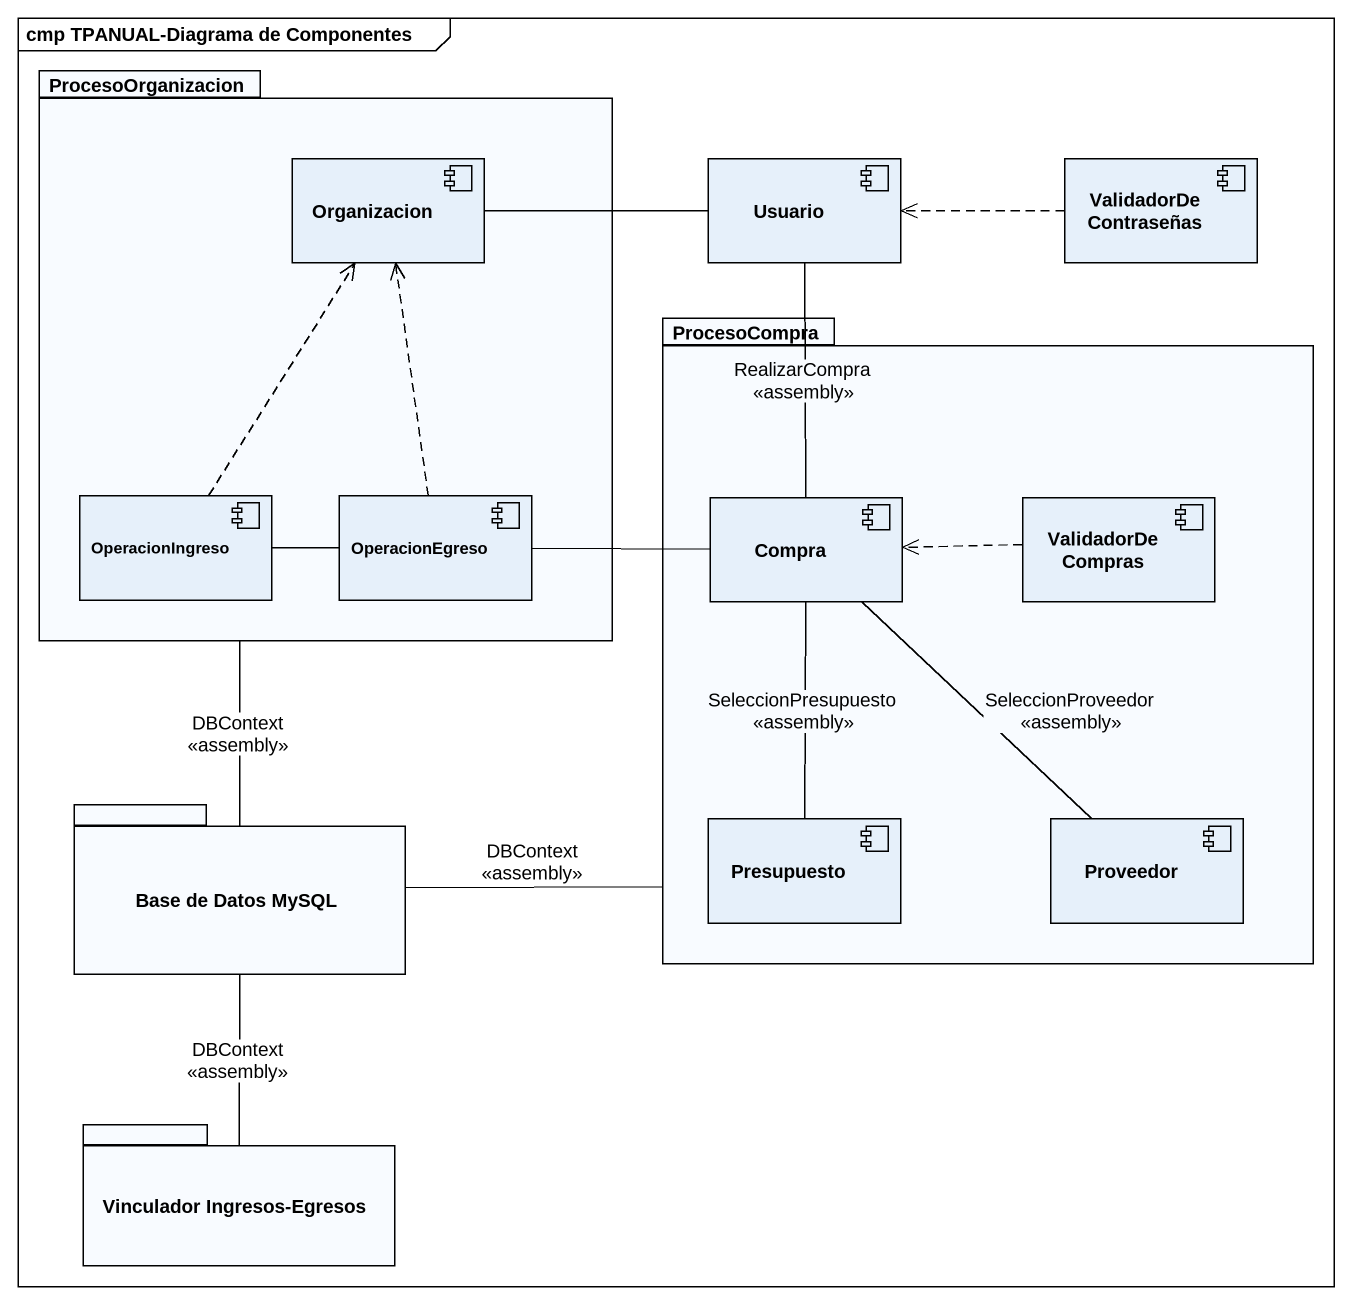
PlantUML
@startuml
mainframe cmp TPANUAL-Diagrama de Componentes
package ProcesoOrganizacion {
  component Organizacion
  component OperacionIngreso
  component OperacionEgreso
}
component Usuario
component ValidadorDeContraseñas
package ProcesoCompra {
  component Compra
  component ValidadorDeCompras
  component Presupuesto
  component Proveedor
}
package "Base de Datos MySQL" as Base_de_Datos_MySQL {
}
package "Vinculador Ingresos-Egresos" as Vinculador_Ingresos_Egresos {
}
Organizacion -right- Usuario
Usuario -- Compra : RealizarCompra\n<<assembly>>
ValidadorDeContraseñas .left.> Usuario
OperacionIngreso .up.> Organizacion
OperacionEgreso .up.> Organizacion
OperacionEgreso -left- OperacionIngreso
OperacionEgreso -right- Compra
Compra -- Presupuesto : SeleccionPresupuesto\n<<assembly>>
Compra -- Proveedor : SeleccionProveedor\n<<assembly>>
ValidadorDeCompras .left.> Compra
Base_de_Datos_MySQL -up- ProcesoOrganizacion : DBContext\n<<assembly>>
Base_de_Datos_MySQL -right- ProcesoCompra : DBContext\n<<assembly>>
Vinculador_Ingresos_Egresos -up- Base_de_Datos_MySQL : DBContext\n<<assembly>>
@enduml
